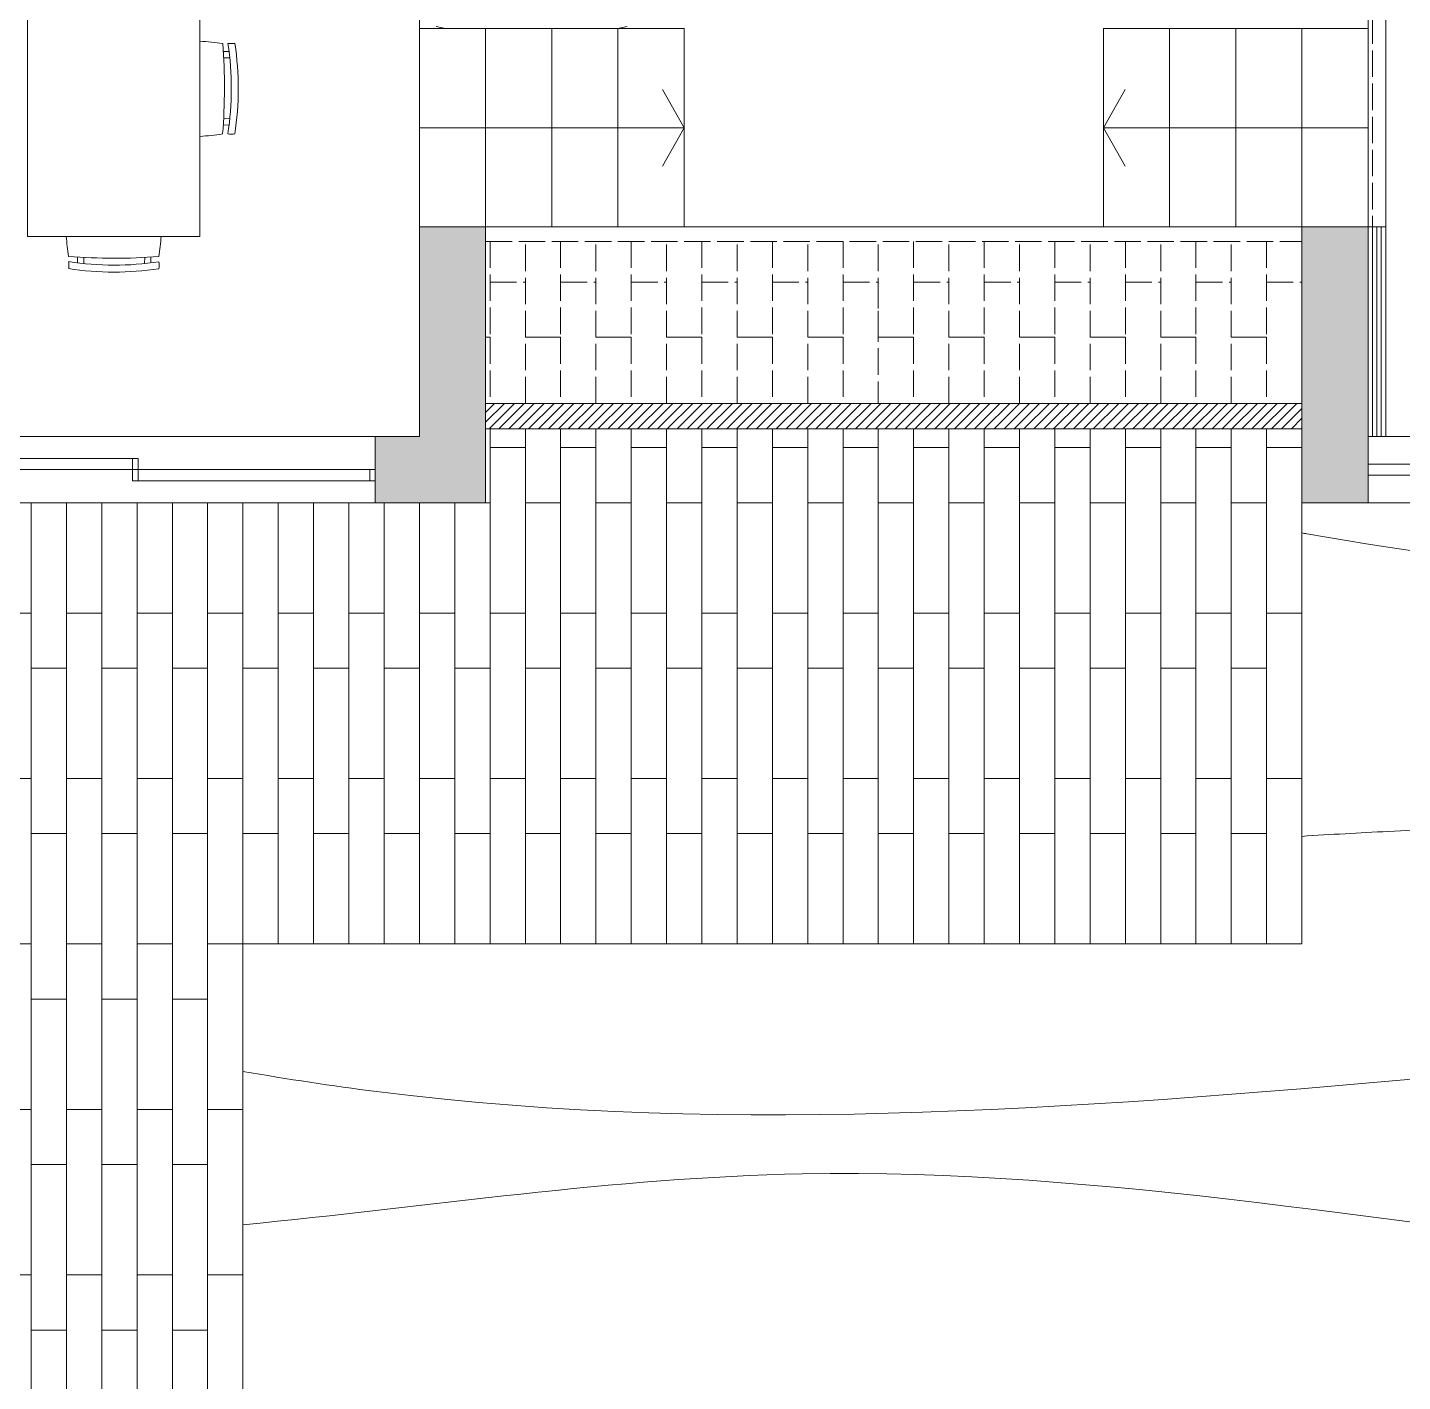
# Model space of a CAD drawing. Header units: millimetres. Extents: x 19901 to 56688, y 13732 to 29551.
# Drawn here: x 24179 to 24802, y 16444 to 17058 of the extents above; entities that cross this region are included whole.
import ezdxf

# ---------------------------------------------------------------- set-up
doc = ezdxf.new("R2010")
doc.units = ezdxf.units.MM
doc.linetypes.add('ACAD_ISO02W100', pattern=[15, 12, -3])
doc.layers.get('0').update_dxf_attribs({"lineweight": 18})
for name, color, linetype, lineweight in [('A-FURN', 9, 'Continuous', 13), ('curve di livello', 6, 'Continuous', 9), ('pavimentazione esterna', 51, 'Continuous', 15), ('PROIEZIONI', 145, 'Continuous', 13), ('PROIEZIONI_finissime_fine lines', 251, 'Continuous', 5), ('vetro', 140, 'Continuous', 15), ('Wall', 7, 'Continuous', 20)]:
    doc.layers.add(name, color=color, linetype=linetype, lineweight=lineweight)

msp = doc.modelspace()

# ---------------------------------------------------------------- hatches: boundary and pattern name
at = {"layer": 'vetro'}
h = msp.add_hatch(dxfattribs=at)
h.set_pattern_fill('ANSI31', color=4)
h.paths.add_polyline_path([(24756.52, 16887.59), (24386.52, 16887.59), (24386.52, 16876.07), (24756.52, 16876.07)])
at = {"layer": 'Wall'}
h = msp.add_hatch(color=9, dxfattribs=at)
h.dxf.hatch_style = 1
h.paths.add_polyline_path([(24386.52, 16967.56), (24356.52, 16967.56), (24356.52, 16872.56), (24336.52, 16872.56), (24336.52, 16842.56), (24386.52, 16842.56)])
h.paths.add_polyline_path([(24786.52, 16967.56), (24756.52, 16967.56), (24756.52, 16842.56), (24786.52, 16842.56), (24786.52, 16872.56)])
h.paths.add_polyline_path([(25106.52, 17010.06), (25076.52, 17010.06), (25076.52, 16872.56), (25076.52, 16842.56), (25106.52, 16842.56)])

# ---------------------------------------------------------------- linework, layer by layer
at = {"color": 1}
for p, q in [((24476.52, 17057.56), (24356.52, 17057.56)), ((24386.52, 17057.56), (24386.52, 16967.56)), ((24416.52, 17057.56), (24416.52, 16967.56)), ((24446.52, 17057.56), (24446.52, 16967.56)), ((24476.52, 17057.56), (24476.52, 16967.56)), ((24786.52, 17057.56), (24666.52, 17057.56)), ((24666.52, 17057.56), (24666.52, 16967.56)), ((24696.52, 17057.56), (24696.52, 16967.56)), ((24726.52, 17057.56), (24726.52, 16967.56)), ((24756.52, 17057.56), (24756.52, 16967.56))]:
    msp.add_line(p, q, dxfattribs=at)
at = {"layer": 'A-FURN'}
for p, q in [((24178.86, 17262.48), (24178.86, 16963.3)), ((24257.03, 16963.3), (24257.03, 17262.48)), ((24364.15, 17058.41), (24368.39, 17057.56)), ((24368.39, 17057.56), (24446.4, 17057.56)), ((24450.64, 17058.41), (24446.4, 17057.56)), ((24270.22, 17047.04), (24267.6, 17047.11)), ((24270.56, 17044.17), (24267.77, 17044.25)), ((24267.74, 17016.61), (24270.56, 17016.69)), ((24267.59, 17013.75), (24270.22, 17013.84)), ((24178.86, 16963.3), (24257.03, 16963.3)), ((24201.47, 16953.93), (24201.56, 16951.3)), ((24204.34, 16953.77), (24204.42, 16950.96)), ((24231.9, 16950.95), (24231.98, 16953.75)), ((24234.76, 16951.3), (24234.83, 16953.92))]:
    msp.add_line(p, q, dxfattribs=at)
for points in [[(24267.34, 17050.69, -0.040002), (24267.29, 17009.72, -3.508425)], [(24269.71, 17050.68, -0.076135), (24269.66, 17009.73, -3.508425)], [(24272.86, 17050.68, -0.076111), (24272.81, 17009.73, -3.508425)], [(24238.42, 16954.18, -0.040002), (24197.45, 16954.23, -3.508425)], [(24238.41, 16951.8, -0.076135), (24197.45, 16951.86, -3.508425)], [(24238.4, 16948.65, -0.076111), (24197.45, 16948.71, -3.508425)]]:
    msp.add_lwpolyline(points, format="xyb", dxfattribs=at)
for centre, radius, start, end in [((24246.67, 16907.36), 144.82, 81.79347, 85.8963), ((24271.27, 17039.97), 10.82, 81.51542, 98.24682), ((24246.93, 17153.01), 144.73, 274.00292, 278.08792), ((24271.25, 17020.43), 10.82, 261.51542, 278.24682), ((24340.74, 16974.59), 144.73, 184.47227, 188.08792), ((24095.08, 16974.85), 144.82, 351.79347, 355.42716), ((24208.34, 16950.26), 10.82, 171.51542, 188.24682), ((24227.7, 16950.25), 10.82, 351.51542, 8.24682)]:
    msp.add_arc(centre, radius, start, end, dxfattribs=at)
at = {"layer": 'curve di livello'}
for points, knots in [([(24756.52, 16828.86), (24757.28, 16828.73), (24948.69, 16795.2), (25145.79, 16788.56), (25332.97, 16828.46)], [1440.619799, 1440.619799, 1440.619799, 1440.619799, 1442.919983, 2017.077223, 2017.077223, 2017.077223, 2017.077223]), ([(24756.52, 16691.34), (24769.55, 16692.2), (24964.08, 16703.44), (25157.61, 16683.7), (25332.93, 16643.42), (25332.93, 16643.42), (25332.93, 16643.42), (25332.93, 16643.42), (25332.94, 16643.42), (25332.96, 16643.42), (25332.97, 16643.41)], [1437.518464, 1437.518464, 1437.518464, 1437.518464, 1476.268274, 2015.917714, 2015.917714, 2015.917714, 2015.918177, 2015.918177, 2015.918177, 2015.958032, 2015.958032, 2015.958032, 2015.958032]), ([(24276.52, 16584.79), (24296.69, 16581.31), (24644.21, 16528.11), (25002.44, 16631.15), (25332.9, 16599.05), (25332.9, 16599.05), (25332.9, 16599.05), (25332.9, 16599.05), (25332.92, 16599.05), (25332.94, 16599.05), (25332.97, 16599.05)], [952.435008, 952.435008, 952.435008, 952.435008, 1013.900228, 2009.947904, 2009.947904, 2009.947904, 2009.948687, 2009.948687, 2009.948687, 2010.018952, 2010.018952, 2010.018952, 2010.018952]), ([(24276.52, 16515.29), (24360.04, 16523.26), (24713.3, 16579.43), (25088.25, 16429.8), (25332.89, 16538.35), (25332.89, 16538.35), (25332.89, 16538.35), (25332.89, 16538.35), (25332.92, 16538.36), (25332.94, 16538.37), (25332.97, 16538.39)], [948.136507, 948.136507, 948.136507, 948.136507, 1199.951019, 2002.883229, 2002.883229, 2002.883229, 2002.885334, 2002.885334, 2002.885334, 2002.970377, 2002.970377, 2002.970377, 2002.970377])]:
    msp.add_open_spline(points, degree=3, knots=knots, dxfattribs=at)
at = {"layer": 'pavimentazione esterna', "linetype": 'ACAD_ISO02W100'}
for p, q in [((24388.52, 16961.05), (24388.52, 16917.56)), ((24404.52, 16917.56), (24404.52, 16961.05)), ((24420.52, 16961.05), (24420.52, 16917.56)), ((24436.52, 16917.56), (24436.52, 16961.05)), ((24452.52, 16961.05), (24452.52, 16917.56)), ((24468.52, 16917.56), (24468.52, 16961.05)), ((24484.52, 16961.05), (24484.52, 16917.56)), ((24500.52, 16917.56), (24500.52, 16961.05)), ((24516.52, 16961.05), (24516.52, 16917.56)), ((24532.52, 16917.56), (24532.52, 16961.05)), ((24548.52, 16961.05), (24548.52, 16917.56)), ((24564.52, 16917.56), (24564.52, 16961.05)), ((24580.52, 16961.05), (24580.52, 16917.56)), ((24596.52, 16917.56), (24596.52, 16961.05)), ((24612.52, 16961.05), (24612.52, 16917.56)), ((24628.52, 16917.56), (24628.52, 16961.05)), ((24644.52, 16961.05), (24644.52, 16917.56)), ((24660.52, 16917.56), (24660.52, 16961.05)), ((24676.52, 16961.05), (24676.52, 16917.56)), ((24692.52, 16917.56), (24692.52, 16961.05)), ((24708.52, 16961.05), (24708.52, 16917.56)), ((24724.52, 16917.56), (24724.52, 16961.05)), ((24740.52, 16961.05), (24740.52, 16917.56)), ((24388.52, 16942.56), (24404.52, 16942.56)), ((24420.52, 16942.56), (24436.52, 16942.56)), ((24452.52, 16942.56), (24468.52, 16942.56)), ((24484.52, 16942.56), (24500.52, 16942.56)), ((24516.52, 16942.56), (24532.52, 16942.56)), ((24548.52, 16942.56), (24564.52, 16942.56)), ((24564.52, 16942.56), (24564.52, 16887.59)), ((24580.52, 16942.56), (24596.52, 16942.56)), ((24612.52, 16942.56), (24628.52, 16942.56)), ((24644.52, 16942.56), (24660.52, 16942.56)), ((24676.52, 16942.56), (24692.52, 16942.56)), ((24708.52, 16942.56), (24724.52, 16942.56)), ((24740.52, 16942.56), (24756.52, 16942.56)), ((24388.52, 16917.56), (24386.52, 16917.56)), ((24386.52, 16917.56), (24388.52, 16917.56)), ((24388.52, 16917.56), (24388.52, 16887.59)), ((24420.52, 16917.56), (24404.52, 16917.56)), ((24404.52, 16887.59), (24404.52, 16917.56)), ((24404.52, 16917.56), (24420.52, 16917.56)), ((24420.52, 16917.56), (24420.52, 16887.59)), ((24452.52, 16917.56), (24436.52, 16917.56)), ((24436.52, 16887.59), (24436.52, 16917.56)), ((24436.52, 16917.56), (24452.52, 16917.56)), ((24452.52, 16917.56), (24452.52, 16887.59)), ((24484.52, 16917.56), (24468.52, 16917.56)), ((24468.52, 16887.59), (24468.52, 16917.56)), ((24468.52, 16917.56), (24484.52, 16917.56)), ((24484.52, 16917.56), (24484.52, 16887.59)), ((24516.52, 16917.56), (24500.52, 16917.56)), ((24500.52, 16887.59), (24500.52, 16917.56)), ((24500.52, 16917.56), (24516.52, 16917.56)), ((24516.52, 16917.56), (24516.52, 16887.59)), ((24548.52, 16917.56), (24532.52, 16917.56)), ((24532.52, 16887.59), (24532.52, 16917.56)), ((24532.52, 16917.56), (24548.52, 16917.56)), ((24548.52, 16917.56), (24548.52, 16887.59)), ((24580.52, 16917.56), (24564.52, 16917.56)), ((24564.52, 16917.56), (24580.52, 16917.56)), ((24580.52, 16917.56), (24580.52, 16887.59)), ((24612.52, 16917.56), (24596.52, 16917.56)), ((24596.52, 16887.59), (24596.52, 16917.56)), ((24596.52, 16917.56), (24612.52, 16917.56)), ((24612.52, 16917.56), (24612.52, 16887.59)), ((24644.52, 16917.56), (24628.52, 16917.56)), ((24628.52, 16887.59), (24628.52, 16917.56)), ((24628.52, 16917.56), (24644.52, 16917.56)), ((24644.52, 16917.56), (24644.52, 16887.59)), ((24676.52, 16917.56), (24660.52, 16917.56)), ((24660.52, 16887.59), (24660.52, 16917.56)), ((24660.52, 16917.56), (24676.52, 16917.56)), ((24676.52, 16917.56), (24676.52, 16887.59)), ((24708.52, 16917.56), (24692.52, 16917.56)), ((24692.52, 16887.59), (24692.52, 16917.56)), ((24692.52, 16917.56), (24708.52, 16917.56)), ((24708.52, 16917.56), (24708.52, 16887.59)), ((24740.52, 16917.56), (24724.52, 16917.56)), ((24724.52, 16887.59), (24724.52, 16917.56)), ((24724.52, 16917.56), (24740.52, 16917.56)), ((24740.52, 16917.56), (24740.52, 16887.59))]:
    msp.add_line(p, q, dxfattribs=at)
at = {"layer": 'pavimentazione esterna'}
for p, q in [((24276.52, 16642.56), (24292.52, 16642.56)), ((24308.52, 16642.56), (24324.52, 16642.56)), ((24340.52, 16642.56), (24356.52, 16642.56)), ((24372.52, 16642.56), (24388.52, 16642.56)), ((24404.52, 16642.56), (24420.52, 16642.56)), ((24436.52, 16642.56), (24452.52, 16642.56)), ((24468.52, 16642.56), (24484.52, 16642.56)), ((24500.52, 16642.56), (24516.52, 16642.56)), ((24532.52, 16642.56), (24548.52, 16642.56)), ((24564.52, 16642.56), (24580.52, 16642.56)), ((24596.52, 16642.56), (24612.52, 16642.56)), ((24628.52, 16642.56), (24644.52, 16642.56)), ((24660.52, 16642.56), (24676.52, 16642.56)), ((24692.52, 16642.56), (24708.52, 16642.56)), ((24724.52, 16642.56), (24740.52, 16642.56))]:
    msp.add_line(p, q, dxfattribs=at)
for points in [[(24388.52, 16876.07), (24388.52, 16842.56), (24384.02, 16842.56)], [(24404.52, 16876.07), (24404.52, 16867.56), (24388.52, 16867.56), (24388.52, 16876.07)], [(24420.52, 16876.07), (24420.52, 16842.56), (24404.52, 16842.56), (24404.52, 16876.07)], [(24436.52, 16876.07), (24436.52, 16867.56), (24420.52, 16867.56), (24420.52, 16876.07)], [(24452.52, 16876.07), (24452.52, 16842.56), (24436.52, 16842.56), (24436.52, 16876.07)], [(24468.52, 16876.07), (24468.52, 16867.56), (24452.52, 16867.56), (24452.52, 16876.07)], [(24484.52, 16876.07), (24484.52, 16842.56), (24468.52, 16842.56), (24468.52, 16876.07)], [(24500.52, 16876.07), (24500.52, 16867.56), (24484.52, 16867.56), (24484.52, 16876.07)], [(24516.52, 16876.07), (24516.52, 16842.56), (24500.52, 16842.56), (24500.52, 16876.07)], [(24532.52, 16876.07), (24532.52, 16867.56), (24516.52, 16867.56), (24516.52, 16876.07)], [(24548.52, 16876.07), (24548.52, 16842.56), (24532.52, 16842.56), (24532.52, 16876.07)], [(24564.52, 16876.07), (24564.52, 16867.56), (24548.52, 16867.56), (24548.52, 16876.07)], [(24580.52, 16876.07), (24580.52, 16842.56), (24564.52, 16842.56), (24564.52, 16876.07)], [(24596.52, 16876.07), (24596.52, 16867.56), (24580.52, 16867.56), (24580.52, 16876.07)], [(24612.52, 16876.07), (24612.52, 16842.56), (24596.52, 16842.56), (24596.52, 16876.07)], [(24628.52, 16876.07), (24628.52, 16867.56), (24612.52, 16867.56), (24612.52, 16876.07)], [(24644.52, 16876.07), (24644.52, 16842.56), (24628.52, 16842.56), (24628.52, 16876.07)], [(24660.52, 16876.07), (24660.52, 16867.56), (24644.52, 16867.56), (24644.52, 16876.07)], [(24676.52, 16876.07), (24676.52, 16842.56), (24660.52, 16842.56), (24660.52, 16876.07)], [(24692.52, 16876.07), (24692.52, 16867.56), (24676.52, 16867.56), (24676.52, 16876.07)], [(24708.52, 16876.07), (24708.52, 16842.56), (24692.52, 16842.56), (24692.52, 16876.07)], [(24724.52, 16876.07), (24724.52, 16867.56), (24708.52, 16867.56), (24708.52, 16876.07)], [(24740.52, 16876.07), (24740.52, 16842.56), (24724.52, 16842.56), (24724.52, 16876.07)], [(24756.52, 16867.56), (24740.52, 16867.56), (24740.52, 16876.07)], [(24388.52, 16867.56), (24404.52, 16867.56), (24404.52, 16792.56), (24388.52, 16792.56), (24388.52, 16867.56)], [(24420.52, 16867.56), (24436.52, 16867.56), (24436.52, 16792.56), (24420.52, 16792.56), (24420.52, 16867.56)], [(24452.52, 16867.56), (24468.52, 16867.56), (24468.52, 16792.56), (24452.52, 16792.56), (24452.52, 16867.56)], [(24484.52, 16867.56), (24500.52, 16867.56), (24500.52, 16792.56), (24484.52, 16792.56), (24484.52, 16867.56)], [(24516.52, 16867.56), (24532.52, 16867.56), (24532.52, 16792.56), (24516.52, 16792.56), (24516.52, 16867.56)], [(24548.52, 16867.56), (24564.52, 16867.56), (24564.52, 16792.56), (24548.52, 16792.56), (24548.52, 16867.56)], [(24580.52, 16867.56), (24596.52, 16867.56), (24596.52, 16792.56), (24580.52, 16792.56), (24580.52, 16867.56)], [(24612.52, 16867.56), (24628.52, 16867.56), (24628.52, 16792.56), (24612.52, 16792.56), (24612.52, 16867.56)], [(24644.52, 16867.56), (24660.52, 16867.56), (24660.52, 16792.56), (24644.52, 16792.56), (24644.52, 16867.56)], [(24676.52, 16867.56), (24692.52, 16867.56), (24692.52, 16792.56), (24676.52, 16792.56), (24676.52, 16867.56)], [(24708.52, 16867.56), (24724.52, 16867.56), (24724.52, 16792.56), (24708.52, 16792.56), (24708.52, 16867.56)], [(24740.52, 16867.56), (24754.02, 16867.56)], [(24756.52, 16842.56), (24756.52, 16792.56), (24740.52, 16792.56), (24740.52, 16867.56)], [(24180.52, 16842.56), (24196.52, 16842.56), (24196.52, 16767.56), (24180.52, 16767.56), (24180.52, 16842.56)], [(24212.52, 16842.56), (24228.52, 16842.56), (24228.52, 16767.56), (24212.52, 16767.56), (24212.52, 16842.56)], [(24244.52, 16842.56), (24260.52, 16842.56), (24260.52, 16767.56), (24244.52, 16767.56), (24244.52, 16842.56)], [(24276.52, 16842.56), (24292.52, 16842.56), (24292.52, 16767.56), (24276.52, 16767.56), (24276.52, 16842.56)], [(24308.52, 16842.56), (24324.52, 16842.56), (24324.52, 16767.56), (24308.52, 16767.56), (24308.52, 16842.56)], [(24340.52, 16842.56), (24356.52, 16842.56), (24356.52, 16767.56), (24340.52, 16767.56), (24340.52, 16842.56)], [(24372.52, 16842.56), (24388.52, 16842.56), (24388.52, 16767.56), (24372.52, 16767.56), (24372.52, 16842.56)], [(24404.52, 16842.56), (24420.52, 16842.56), (24420.52, 16767.56), (24404.52, 16767.56), (24404.52, 16842.56)], [(24436.52, 16842.56), (24452.52, 16842.56), (24452.52, 16767.56), (24436.52, 16767.56), (24436.52, 16842.56)], [(24468.52, 16842.56), (24484.52, 16842.56), (24484.52, 16767.56), (24468.52, 16767.56), (24468.52, 16842.56)], [(24500.52, 16842.56), (24516.52, 16842.56), (24516.52, 16767.56), (24500.52, 16767.56), (24500.52, 16842.56)], [(24532.52, 16842.56), (24548.52, 16842.56), (24548.52, 16767.56), (24532.52, 16767.56), (24532.52, 16842.56)], [(24564.52, 16842.56), (24580.52, 16842.56), (24580.52, 16767.56), (24564.52, 16767.56), (24564.52, 16842.56)], [(24596.52, 16842.56), (24612.52, 16842.56), (24612.52, 16767.56), (24596.52, 16767.56), (24596.52, 16842.56)], [(24628.52, 16842.56), (24644.52, 16842.56), (24644.52, 16767.56), (24628.52, 16767.56), (24628.52, 16842.56)], [(24660.52, 16842.56), (24676.52, 16842.56), (24676.52, 16767.56), (24660.52, 16767.56), (24660.52, 16842.56)], [(24692.52, 16842.56), (24708.52, 16842.56), (24708.52, 16767.56), (24692.52, 16767.56), (24692.52, 16842.56)], [(24724.52, 16842.56), (24740.52, 16842.56), (24740.52, 16767.56), (24724.52, 16767.56), (24724.52, 16842.56)], [(24164.52, 16792.56), (24180.52, 16792.56), (24180.52, 16717.56), (24164.52, 16717.56), (24164.52, 16792.56)], [(24196.52, 16792.56), (24212.52, 16792.56), (24212.52, 16717.56), (24196.52, 16717.56), (24196.52, 16792.56)], [(24228.52, 16792.56), (24244.52, 16792.56), (24244.52, 16717.56), (24228.52, 16717.56), (24228.52, 16792.56)], [(24260.52, 16792.56), (24276.52, 16792.56), (24276.52, 16717.56), (24260.52, 16717.56), (24260.52, 16792.56)], [(24292.52, 16792.56), (24308.52, 16792.56), (24308.52, 16717.56), (24292.52, 16717.56), (24292.52, 16792.56)], [(24324.52, 16792.56), (24340.52, 16792.56), (24340.52, 16717.56), (24324.52, 16717.56), (24324.52, 16792.56)], [(24356.52, 16792.56), (24372.52, 16792.56), (24372.52, 16717.56), (24356.52, 16717.56), (24356.52, 16792.56)], [(24388.52, 16792.56), (24404.52, 16792.56), (24404.52, 16717.56), (24388.52, 16717.56), (24388.52, 16792.56)], [(24420.52, 16792.56), (24436.52, 16792.56), (24436.52, 16717.56), (24420.52, 16717.56), (24420.52, 16792.56)], [(24452.52, 16792.56), (24468.52, 16792.56), (24468.52, 16717.56), (24452.52, 16717.56), (24452.52, 16792.56)], [(24484.52, 16792.56), (24500.52, 16792.56), (24500.52, 16717.56), (24484.52, 16717.56), (24484.52, 16792.56)], [(24516.52, 16792.56), (24532.52, 16792.56), (24532.52, 16717.56), (24516.52, 16717.56), (24516.52, 16792.56)], [(24548.52, 16792.56), (24564.52, 16792.56), (24564.52, 16717.56), (24548.52, 16717.56), (24548.52, 16792.56)], [(24580.52, 16792.56), (24596.52, 16792.56), (24596.52, 16717.56), (24580.52, 16717.56), (24580.52, 16792.56)], [(24612.52, 16792.56), (24628.52, 16792.56), (24628.52, 16717.56), (24612.52, 16717.56), (24612.52, 16792.56)], [(24644.52, 16792.56), (24660.52, 16792.56), (24660.52, 16717.56), (24644.52, 16717.56), (24644.52, 16792.56)], [(24676.52, 16792.56), (24692.52, 16792.56), (24692.52, 16717.56), (24676.52, 16717.56), (24676.52, 16792.56)], [(24708.52, 16792.56), (24724.52, 16792.56), (24724.52, 16717.56), (24708.52, 16717.56), (24708.52, 16792.56)], [(24740.52, 16792.56), (24756.52, 16792.56), (24756.52, 16717.56), (24740.52, 16717.56), (24740.52, 16792.56)], [(24180.52, 16767.56), (24196.52, 16767.56), (24196.52, 16692.56), (24180.52, 16692.56), (24180.52, 16767.56)], [(24212.52, 16767.56), (24228.52, 16767.56), (24228.52, 16692.56), (24212.52, 16692.56), (24212.52, 16767.56)], [(24244.52, 16767.56), (24260.52, 16767.56), (24260.52, 16692.56), (24244.52, 16692.56), (24244.52, 16767.56)], [(24276.52, 16767.56), (24292.52, 16767.56), (24292.52, 16692.56), (24276.52, 16692.56), (24276.52, 16767.56)], [(24308.52, 16767.56), (24324.52, 16767.56), (24324.52, 16692.56), (24308.52, 16692.56), (24308.52, 16767.56)], [(24340.52, 16767.56), (24356.52, 16767.56), (24356.52, 16692.56), (24340.52, 16692.56), (24340.52, 16767.56)], [(24372.52, 16767.56), (24388.52, 16767.56), (24388.52, 16692.56), (24372.52, 16692.56), (24372.52, 16767.56)], [(24404.52, 16767.56), (24420.52, 16767.56), (24420.52, 16692.56), (24404.52, 16692.56), (24404.52, 16767.56)], [(24436.52, 16767.56), (24452.52, 16767.56), (24452.52, 16692.56), (24436.52, 16692.56), (24436.52, 16767.56)], [(24468.52, 16767.56), (24484.52, 16767.56), (24484.52, 16692.56), (24468.52, 16692.56), (24468.52, 16767.56)], [(24500.52, 16767.56), (24516.52, 16767.56), (24516.52, 16692.56), (24500.52, 16692.56), (24500.52, 16767.56)], [(24532.52, 16767.56), (24548.52, 16767.56), (24548.52, 16692.56), (24532.52, 16692.56), (24532.52, 16767.56)], [(24564.52, 16767.56), (24580.52, 16767.56), (24580.52, 16692.56), (24564.52, 16692.56), (24564.52, 16767.56)], [(24596.52, 16767.56), (24612.52, 16767.56), (24612.52, 16692.56), (24596.52, 16692.56), (24596.52, 16767.56)], [(24628.52, 16767.56), (24644.52, 16767.56), (24644.52, 16692.56), (24628.52, 16692.56), (24628.52, 16767.56)], [(24660.52, 16767.56), (24676.52, 16767.56), (24676.52, 16692.56), (24660.52, 16692.56), (24660.52, 16767.56)], [(24692.52, 16767.56), (24708.52, 16767.56), (24708.52, 16692.56), (24692.52, 16692.56), (24692.52, 16767.56)], [(24724.52, 16767.56), (24740.52, 16767.56), (24740.52, 16692.56), (24724.52, 16692.56), (24724.52, 16767.56)], [(24164.52, 16717.56), (24180.52, 16717.56), (24180.52, 16642.56), (24164.52, 16642.56), (24164.52, 16717.56)], [(24196.52, 16717.56), (24212.52, 16717.56), (24212.52, 16642.56), (24196.52, 16642.56), (24196.52, 16717.56)], [(24228.52, 16717.56), (24244.52, 16717.56), (24244.52, 16642.56), (24228.52, 16642.56), (24228.52, 16717.56)], [(24260.52, 16717.56), (24276.52, 16717.56), (24276.52, 16642.56), (24260.52, 16642.56), (24260.52, 16717.56)], [(24292.52, 16717.56), (24308.52, 16717.56), (24308.52, 16642.56), (24292.52, 16642.56), (24292.52, 16717.56)], [(24324.52, 16717.56), (24340.52, 16717.56), (24340.52, 16642.56), (24324.52, 16642.56), (24324.52, 16717.56)], [(24356.52, 16717.56), (24372.52, 16717.56), (24372.52, 16642.56), (24356.52, 16642.56), (24356.52, 16717.56)], [(24388.52, 16717.56), (24404.52, 16717.56), (24404.52, 16642.56), (24388.52, 16642.56), (24388.52, 16717.56)], [(24420.52, 16717.56), (24436.52, 16717.56), (24436.52, 16642.56), (24420.52, 16642.56), (24420.52, 16717.56)], [(24452.52, 16717.56), (24468.52, 16717.56), (24468.52, 16642.56), (24452.52, 16642.56), (24452.52, 16717.56)], [(24484.52, 16717.56), (24500.52, 16717.56), (24500.52, 16642.56), (24484.52, 16642.56), (24484.52, 16717.56)], [(24516.52, 16717.56), (24532.52, 16717.56), (24532.52, 16642.56), (24516.52, 16642.56), (24516.52, 16717.56)], [(24548.52, 16717.56), (24564.52, 16717.56), (24564.52, 16642.56), (24548.52, 16642.56), (24548.52, 16717.56)], [(24580.52, 16717.56), (24596.52, 16717.56), (24596.52, 16642.56), (24580.52, 16642.56), (24580.52, 16717.56)], [(24612.52, 16717.56), (24628.52, 16717.56), (24628.52, 16642.56), (24612.52, 16642.56), (24612.52, 16717.56)], [(24644.52, 16717.56), (24660.52, 16717.56), (24660.52, 16642.56), (24644.52, 16642.56), (24644.52, 16717.56)], [(24676.52, 16717.56), (24692.52, 16717.56), (24692.52, 16642.56), (24676.52, 16642.56), (24676.52, 16717.56)], [(24708.52, 16717.56), (24724.52, 16717.56), (24724.52, 16642.56), (24708.52, 16642.56), (24708.52, 16717.56)], [(24740.52, 16717.56), (24756.52, 16717.56), (24756.52, 16642.56), (24740.52, 16642.56), (24740.52, 16717.56)], [(24180.52, 16692.56), (24196.52, 16692.56), (24196.52, 16617.56), (24180.52, 16617.56), (24180.52, 16692.56)], [(24212.52, 16692.56), (24228.52, 16692.56), (24228.52, 16617.56), (24212.52, 16617.56), (24212.52, 16692.56)], [(24244.52, 16692.56), (24260.52, 16692.56), (24260.52, 16617.56), (24244.52, 16617.56), (24244.52, 16692.56)], [(24164.52, 16642.56), (24180.52, 16642.56), (24180.52, 16567.56), (24164.52, 16567.56), (24164.52, 16642.56)], [(24196.52, 16642.56), (24212.52, 16642.56), (24212.52, 16567.56), (24196.52, 16567.56), (24196.52, 16642.56)], [(24228.52, 16642.56), (24244.52, 16642.56), (24244.52, 16567.56), (24228.52, 16567.56), (24228.52, 16642.56)], [(24260.52, 16642.56), (24276.52, 16642.56), (24276.52, 16567.56), (24260.52, 16567.56), (24260.52, 16642.56)], [(24180.52, 16617.56), (24196.52, 16617.56), (24196.52, 16542.56), (24180.52, 16542.56), (24180.52, 16617.56)], [(24212.52, 16617.56), (24228.52, 16617.56), (24228.52, 16542.56), (24212.52, 16542.56), (24212.52, 16617.56)], [(24244.52, 16617.56), (24260.52, 16617.56), (24260.52, 16542.56), (24244.52, 16542.56), (24244.52, 16617.56)], [(24164.52, 16567.56), (24180.52, 16567.56), (24180.52, 16492.56), (24164.52, 16492.56), (24164.52, 16567.56)], [(24196.52, 16567.56), (24212.52, 16567.56), (24212.52, 16492.56), (24196.52, 16492.56), (24196.52, 16567.56)], [(24228.52, 16567.56), (24244.52, 16567.56), (24244.52, 16492.56), (24228.52, 16492.56), (24228.52, 16567.56)], [(24260.52, 16567.56), (24276.52, 16567.56), (24276.52, 16492.56), (24260.52, 16492.56), (24260.52, 16567.56)], [(24180.52, 16542.56), (24196.52, 16542.56), (24196.52, 16467.56), (24180.52, 16467.56), (24180.52, 16542.56)], [(24212.52, 16542.56), (24228.52, 16542.56), (24228.52, 16467.56), (24212.52, 16467.56), (24212.52, 16542.56)], [(24244.52, 16542.56), (24260.52, 16542.56), (24260.52, 16467.56), (24244.52, 16467.56), (24244.52, 16542.56)], [(24164.52, 16492.56), (24180.52, 16492.56), (24180.52, 16417.56), (24172.97, 16417.56)], [(24196.52, 16492.56), (24212.52, 16492.56), (24212.52, 16417.56), (24196.52, 16417.56), (24196.52, 16492.56)], [(24228.52, 16492.56), (24244.52, 16492.56), (24244.52, 16417.56), (24228.52, 16417.56), (24228.52, 16492.56)], [(24260.52, 16492.56), (24276.52, 16492.56), (24276.52, 16417.56), (24260.52, 16417.56), (24260.52, 16492.56)], [(24180.52, 16467.56), (24196.52, 16467.56), (24196.52, 16392.56), (24180.52, 16392.56), (24180.52, 16467.56)], [(24212.52, 16467.56), (24228.52, 16467.56), (24228.52, 16392.56), (24212.52, 16392.56), (24212.52, 16467.56)], [(24244.52, 16467.56), (24260.52, 16467.56), (24260.52, 16392.56), (24244.52, 16392.56), (24244.52, 16467.56)]]:
    msp.add_lwpolyline(points, dxfattribs=at)
at = {"layer": 'PROIEZIONI'}
for p, q in [((24476.52, 17012.56), (24466.62, 17029.94)), ((24666.52, 17012.56), (24676.41, 17029.94)), ((24476.52, 17012.56), (24356.52, 17012.56)), ((24476.52, 17012.56), (24466.62, 16995.18)), ((24666.52, 17012.56), (24676.41, 16995.18)), ((24666.52, 17012.56), (24786.52, 17012.56))]:
    msp.add_line(p, q, dxfattribs=at)
at = {"layer": 'PROIEZIONI_finissime_fine lines'}
for p, q in [((24119.02, 16872.56), (24336.52, 16872.56)), ((24786.52, 16872.56), (25076.52, 16872.56)), ((24119.02, 16842.56), (24336.52, 16842.56)), ((25076.52, 16842.56), (24786.52, 16842.56))]:
    msp.add_line(p, q, dxfattribs=at)
for points in [[(24794.52, 16967.56), (24794.52, 17347.56), (24786.52, 17347.56)], [(24786.52, 16872.56), (24786.52, 16967.56), (24788.52, 16967.56), (24788.52, 16872.56), (24786.52, 16872.56)], [(24788.52, 16872.56), (24788.52, 16967.56), (24790.52, 16967.56), (24790.52, 16872.56), (24788.52, 16872.56)], [(24790.52, 16872.56), (24790.52, 16967.56), (24792.52, 16967.56), (24792.52, 16872.56), (24790.52, 16872.56)], [(24792.52, 16872.56), (24792.52, 16967.56), (24794.52, 16967.56), (24794.52, 16872.56), (24792.52, 16872.56)]]:
    msp.add_lwpolyline(points, dxfattribs=at)
at = {"layer": 'PROIEZIONI_finissime_fine lines', "linetype": 'ACAD_ISO02W100'}
msp.add_lwpolyline([(24786.52, 16967.56), (24786.52, 17062.56), (24788.52, 17062.56), (24788.52, 16967.56), (24786.52, 16967.56)], dxfattribs=at)
at = {"layer": 'vetro'}
for p, q in [((24386.52, 16967.56), (24756.52, 16967.56)), ((24386.52, 16887.59), (24756.52, 16887.59)), ((24756.52, 16876.07), (24386.52, 16876.07)), ((24119.02, 16862.56), (24229.02, 16862.56)), ((24226.52, 16862.56), (24226.52, 16852.56)), ((24229.02, 16862.56), (24229.02, 16852.56)), ((24786.52, 16860.06), (25076.52, 16860.06)), ((24786.52, 16860.06), (24786.52, 16855.06)), ((24119.02, 16857.56), (24239.02, 16857.56)), ((24229.02, 16857.56), (24336.52, 16857.56)), ((24334.02, 16857.56), (24334.02, 16852.56)), ((24336.52, 16857.56), (24336.52, 16852.56)), ((24786.52, 16855.06), (25076.52, 16855.06)), ((24226.52, 16852.56), (24336.52, 16852.56))]:
    msp.add_line(p, q, dxfattribs=at)
at = {"layer": 'vetro', "linetype": 'ACAD_ISO02W100'}
for p, q in [((24386.52, 16961.05), (24386.52, 16967.56)), ((24756.52, 16961.05), (24756.52, 16967.56)), ((24386.52, 16961.05), (24756.52, 16961.05))]:
    msp.add_line(p, q, dxfattribs=at)
at = {"layer": 'Wall'}
for p, q in [((24356.52, 16967.56), (24356.52, 17347.56)), ((24786.52, 17347.56), (24786.52, 16967.56)), ((24356.52, 16872.56), (24356.52, 16967.56)), ((24356.52, 16967.56), (24386.52, 16967.56)), ((24386.52, 16842.56), (24386.52, 16967.56)), ((24756.52, 16842.56), (24756.52, 16967.56)), ((24756.52, 16967.56), (24786.52, 16967.56)), ((24786.52, 16967.56), (24786.52, 16872.56)), ((24336.52, 16872.56), (24356.52, 16872.56)), ((24336.52, 16842.56), (24336.52, 16872.56)), ((24786.52, 16872.56), (24786.52, 16842.56)), ((24336.52, 16842.56), (24386.52, 16842.56)), ((24786.52, 16842.56), (24756.52, 16842.56))]:
    msp.add_line(p, q, dxfattribs=at)

doc.saveas('drawing.dxf')
